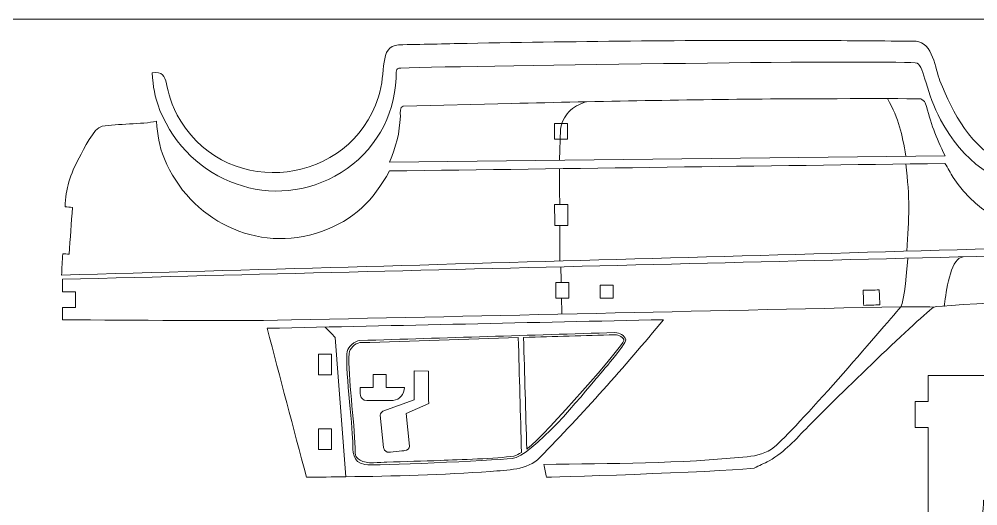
# Model space of a CAD drawing. Header units: centimetres. Extents: x 23.4 to 81.4, y 23.1 to 61.1.
# Drawn here: x 52.49 to 71.22, y 32.59 to 42.09 of the extents above; entities that cross this region are included whole.
import ezdxf

# ---------------------------------------------------------------- set-up
doc = ezdxf.new("R2010")
doc.units = ezdxf.units.CM
doc.header["$MEASUREMENT"] = 0
doc.layers.add('Camada 1', color=7, linetype='Continuous')

msp = doc.modelspace()

# ---------------------------------------------------------------- linework, layer by layer
at = {"layer": 'Camada 1', "color": 175, "lineweight": 20}
msp.add_open_spline([(23.37193, 42.09444), (23.37193, 42.09444), (81.37193, 42.09444), (81.37193, 42.09444)], degree=3, dxfattribs=at)
at = {"layer": 'Camada 1', "color": 114, "lineweight": 9}
for points, knots in [([(72.44384, 39.09448), (72.20046, 39.13155), (71.97573, 39.15892), (71.73872, 39.27316), (71.73872, 39.27316), (71.09253, 39.58463), (70.73038, 40.25845), (70.47953, 40.89055), (70.47953, 40.89055), (70.38877, 41.11925), (70.33681, 41.63975), (70.01195, 41.66389), (70.01195, 41.66389), (69.36122, 41.66901), (68.71049, 41.67412), (68.05976, 41.67924), (68.05976, 41.67924), (65.79178, 41.68693), (63.5085, 41.66277), (61.2408, 41.62264), (61.2408, 41.62264), (60.79429, 41.61288), (60.34779, 41.60311), (59.90128, 41.59335), (59.90128, 41.59335), (59.5117, 41.56027), (59.66974, 41.06447), (59.51252, 40.57643), (59.51252, 40.57643), (58.95666, 38.85098), (56.60141, 38.56348), (55.64689, 40.10482), (55.64689, 40.10482), (55.24868, 40.74785), (55.49301, 41.09395), (55.08874, 41.04688), (55.08874, 41.04688), (55.11459, 40.76546), (55.12636, 40.60205), (55.24227, 40.31459), (55.24227, 40.31459), (55.80534, 38.91816), (57.46146, 38.28498), (58.78356, 39.1026), (58.78356, 39.1026), (59.42362, 39.49843), (59.82345, 40.1884), (59.85354, 40.94318), (59.85354, 40.94318), (59.85861, 41.0703), (59.83539, 41.1372), (59.94464, 41.1414), (59.94464, 41.1414), (61.49237, 41.18665), (69.87624, 41.30693), (70.03321, 41.23594), (70.03321, 41.23594), (70.17435, 41.17211), (70.20813, 40.63637), (70.49237, 40.12919), (70.49237, 40.12919), (70.93773, 39.33452), (71.52874, 38.82482), (72.48797, 38.8045), (72.48797, 38.8045), (73.44109, 38.78431), (74.26849, 39.35689), (74.54637, 40.2385), (74.54637, 40.2385), (74.57022, 40.34121), (74.5941, 40.44393), (74.61796, 40.54664), (74.61796, 40.54664), (74.6066, 40.77931), (74.59524, 41.01199), (74.58388, 41.24466), (74.58388, 41.24466), (74.58367, 41.24518), (74.40764, 41.52243), (74.36726, 41.35129), (74.36726, 41.35129), (74.34284, 41.24784), (74.37367, 41.08547), (74.37983, 40.98368), (74.37983, 40.98368), (74.43693, 40.03985), (73.71355, 39.19713), (72.83957, 39.10548), (72.83957, 39.10548), (72.70766, 39.10181), (72.57575, 39.09815), (72.44384, 39.09448)], [0, 0, 0, 0, 0.04166667, 0.04166667, 0.04166667, 0.04166667, 0.08333333, 0.08333333, 0.08333333, 0.08333333, 0.125, 0.125, 0.125, 0.125, 0.16666667, 0.16666667, 0.16666667, 0.16666667, 0.20833333, 0.20833333, 0.20833333, 0.20833333, 0.25, 0.25, 0.25, 0.25, 0.29166667, 0.29166667, 0.29166667, 0.29166667, 0.33333333, 0.33333333, 0.33333333, 0.33333333, 0.375, 0.375, 0.375, 0.375, 0.41666667, 0.41666667, 0.41666667, 0.41666667, 0.45833333, 0.45833333, 0.45833333, 0.45833333, 0.5, 0.5, 0.5, 0.5, 0.54166667, 0.54166667, 0.54166667, 0.54166667, 0.58333333, 0.58333333, 0.58333333, 0.58333333, 0.625, 0.625, 0.625, 0.625, 0.66666667, 0.66666667, 0.66666667, 0.66666667, 0.70833333, 0.70833333, 0.70833333, 0.70833333, 0.75, 0.75, 0.75, 0.75, 0.79166667, 0.79166667, 0.79166667, 0.79166667, 0.83333333, 0.83333333, 0.83333333, 0.83333333, 0.875, 0.875, 0.875, 0.875, 0.91666667, 0.91666667, 0.91666667, 0.91666667, 1, 1, 1, 1]), ([(70.1936, 40.4619), (70.17433, 40.49401), (70.13576, 40.53255), (70.10305, 40.53895), (70.10305, 40.53895), (70.05274, 40.5488), (67.40227, 40.53955), (67.32953, 40.539), (67.32953, 40.539), (65.59127, 40.52585), (63.84743, 40.49008), (62.10892, 40.44955), (62.10892, 40.44955), (62.10892, 40.44955), (59.99151, 40.39569), (59.99151, 40.39569), (59.99151, 40.39569), (59.92006, 40.37855), (59.94007, 40.27294), (59.93748, 40.20098), (59.93748, 40.20098), (59.9256, 39.86994), (59.85576, 39.60598), (59.72368, 39.30557), (59.72368, 39.30557), (59.72368, 39.30557), (70.57919, 39.42901), (70.57919, 39.42901), (70.57919, 39.42901), (70.39241, 39.7987), (70.30077, 40.06313), (70.1936, 40.4619)], [0, 0, 0, 0, 0.11111111, 0.11111111, 0.11111111, 0.11111111, 0.22222222, 0.22222222, 0.22222222, 0.22222222, 0.33333333, 0.33333333, 0.33333333, 0.33333333, 0.44444444, 0.44444444, 0.44444444, 0.44444444, 0.55555556, 0.55555556, 0.55555556, 0.55555556, 0.66666667, 0.66666667, 0.66666667, 0.66666667, 0.77777778, 0.77777778, 0.77777778, 0.77777778, 1, 1, 1, 1]), ([(74.00865, 38.46543), (73.6819, 38.21846), (73.37567, 38.04109), (72.96028, 37.98542), (72.96028, 37.98542), (72.04451, 37.8627), (71.24466, 38.23883), (70.73903, 39.0033), (70.73903, 39.0033), (70.68508, 39.09483), (70.63113, 39.18635), (70.57717, 39.27788), (70.57717, 39.27788), (66.95935, 39.22892), (63.34152, 39.17997), (59.72368, 39.131), (59.72368, 39.131), (59.41352, 38.55781), (59.02339, 38.17082), (58.398, 37.9492), (58.398, 37.9492), (57.13347, 37.50109), (55.81689, 38.18127), (55.32901, 39.37009), (55.32901, 39.37009), (55.21882, 39.63857), (55.19846, 39.82167), (55.17104, 40.1013), (55.17104, 40.1013), (54.89145, 40.04008), (54.41212, 40.05383), (54.10935, 40.00364), (54.10935, 40.00364), (53.95169, 39.9775), (53.74914, 39.54348), (53.66542, 39.39097), (53.66542, 39.39097), (53.48256, 39.0579), (53.40502, 38.79229), (53.38691, 38.43087), (53.38691, 38.43087), (53.43532, 38.42733), (53.48374, 38.42379), (53.53216, 38.42026), (53.53216, 38.42026), (53.51045, 38.11574), (53.48874, 37.81122), (53.46703, 37.5067), (53.46703, 37.5067), (53.42502, 37.5096), (53.38301, 37.51251), (53.341, 37.5154), (53.341, 37.5154), (53.33402, 37.37611), (53.32703, 37.23682), (53.32005, 37.09753), (53.32005, 37.09753), (60.78416, 37.30872), (68.24828, 37.51992), (75.71238, 37.7311), (75.71238, 37.7311), (75.70113, 38.01403), (75.69751, 38.68372), (75.6612, 38.92174), (75.6612, 38.92174), (75.63832, 39.0717), (75.52679, 39.63967), (75.45024, 39.75922), (75.45024, 39.75922), (75.2695, 39.97912), (75.08875, 40.199), (74.90801, 40.41889), (74.90801, 40.41889), (74.82569, 40.41864), (74.74336, 40.41838), (74.66105, 40.41813), (74.66105, 40.41813), (74.68612, 40.02778), (74.74146, 39.765), (74.62969, 39.41194), (74.62969, 39.41194), (74.50621, 39.0219), (74.29275, 38.74924), (74.00865, 38.46543)], [0, 0, 0, 0, 0.04545455, 0.04545455, 0.04545455, 0.04545455, 0.09090909, 0.09090909, 0.09090909, 0.09090909, 0.13636364, 0.13636364, 0.13636364, 0.13636364, 0.18181818, 0.18181818, 0.18181818, 0.18181818, 0.22727273, 0.22727273, 0.22727273, 0.22727273, 0.27272727, 0.27272727, 0.27272727, 0.27272727, 0.31818182, 0.31818182, 0.31818182, 0.31818182, 0.36363636, 0.36363636, 0.36363636, 0.36363636, 0.40909091, 0.40909091, 0.40909091, 0.40909091, 0.45454545, 0.45454545, 0.45454545, 0.45454545, 0.5, 0.5, 0.5, 0.5, 0.54545455, 0.54545455, 0.54545455, 0.54545455, 0.59090909, 0.59090909, 0.59090909, 0.59090909, 0.63636364, 0.63636364, 0.63636364, 0.63636364, 0.68181818, 0.68181818, 0.68181818, 0.68181818, 0.72727273, 0.72727273, 0.72727273, 0.72727273, 0.77272727, 0.77272727, 0.77272727, 0.77272727, 0.81818182, 0.81818182, 0.81818182, 0.81818182, 0.86363636, 0.86363636, 0.86363636, 0.86363636, 0.90909091, 0.90909091, 0.90909091, 0.90909091, 1, 1, 1, 1]), ([(53.33872, 36.46774), (53.3387, 36.38637), (53.33867, 36.30502), (53.33864, 36.22366), (53.33864, 36.22366), (54.78219, 36.22239), (56.38474, 36.19883), (57.80856, 36.22204), (57.80856, 36.22204), (61.77731, 36.30857), (65.74606, 36.39511), (69.71481, 36.48164), (69.71481, 36.48164), (69.34542, 36.03945), (67.63679, 34.06555), (67.24386, 33.74297), (67.24386, 33.74297), (67.09591, 33.62151), (66.89986, 33.57051), (66.71293, 33.55181), (66.71293, 33.55181), (65.39906, 33.42036), (64.05359, 33.42018), (62.73774, 33.40367), (62.73774, 33.40367), (62.75698, 33.3193), (62.77622, 33.23493), (62.79545, 33.15057), (62.79545, 33.15057), (63.11139, 33.15575), (66.64437, 33.27659), (66.852, 33.33156), (66.852, 33.33156), (66.94809, 33.37822), (67.04416, 33.42487), (67.14025, 33.47153), (67.14025, 33.47153), (67.46514, 33.6588), (67.64511, 33.87942), (67.91203, 34.1505), (67.91203, 34.1505), (68.32646, 34.57141), (69.97828, 36.18682), (70.36246, 36.47495), (70.36246, 36.47495), (70.41359, 36.5133), (73.79647, 36.66512), (74.43324, 36.70058), (74.43324, 36.70058), (74.65137, 36.71272), (75.54719, 36.79786), (75.68739, 36.96223), (75.68739, 36.96223), (75.79882, 37.09288), (75.74026, 37.40899), (75.73425, 37.57491), (75.73425, 37.57491), (68.26914, 37.3892), (60.80403, 37.2035), (53.33892, 37.01778), (53.33892, 37.01778), (53.33889, 36.93642), (53.33887, 36.85506), (53.33884, 36.7737), (53.33884, 36.7737), (53.42383, 36.77367), (53.50881, 36.77364), (53.5938, 36.77361), (53.5938, 36.77361), (53.59377, 36.67162), (53.59373, 36.56964), (53.5937, 36.46765), (53.5937, 36.46765), (53.50871, 36.46767), (53.42371, 36.46771), (53.33872, 36.46774)], [0, 0, 0, 0, 0.05, 0.05, 0.05, 0.05, 0.1, 0.1, 0.1, 0.1, 0.15, 0.15, 0.15, 0.15, 0.2, 0.2, 0.2, 0.2, 0.25, 0.25, 0.25, 0.25, 0.3, 0.3, 0.3, 0.3, 0.35, 0.35, 0.35, 0.35, 0.4, 0.4, 0.4, 0.4, 0.45, 0.45, 0.45, 0.45, 0.5, 0.5, 0.5, 0.5, 0.55, 0.55, 0.55, 0.55, 0.6, 0.6, 0.6, 0.6, 0.65, 0.65, 0.65, 0.65, 0.7, 0.7, 0.7, 0.7, 0.75, 0.75, 0.75, 0.75, 0.8, 0.8, 0.8, 0.8, 0.85, 0.85, 0.85, 0.85, 0.9, 0.9, 0.9, 0.9, 1, 1, 1, 1]), ([(58.87522, 33.16093), (59.79459, 33.17442), (60.78301, 33.19725), (61.69766, 33.26634), (61.69766, 33.26634), (62.02847, 33.29132), (62.41492, 33.28859), (62.66373, 33.53809), (62.66373, 33.53809), (63.50641, 34.39607), (64.31113, 35.30548), (65.08163, 36.22763), (65.08163, 36.22763), (62.49916, 36.17161), (59.9167, 36.1156), (57.33424, 36.05959), (57.33424, 36.05959), (57.59099, 35.08991), (57.84773, 34.12024), (58.10448, 33.15057), (58.10448, 33.15057), (58.36139, 33.15402), (58.61831, 33.15748), (58.87522, 33.16093)], [0, 0, 0, 0, 0.14285714, 0.14285714, 0.14285714, 0.14285714, 0.28571429, 0.28571429, 0.28571429, 0.28571429, 0.42857143, 0.42857143, 0.42857143, 0.42857143, 0.57142857, 0.57142857, 0.57142857, 0.57142857, 0.71428571, 0.71428571, 0.71428571, 0.71428571, 1, 1, 1, 1]), ([(60.72243, 33.47971), (61.07404, 33.49839), (61.82495, 33.5119), (62.15223, 33.56637), (62.15223, 33.56637), (62.2035, 33.57941), (62.25851, 33.60784), (62.3046, 33.63352), (62.3046, 33.63352), (62.28362, 34.38226), (62.26264, 35.13101), (62.24166, 35.87975), (62.24166, 35.87975), (61.21067, 35.84634), (60.17968, 35.81292), (59.1487, 35.77951), (59.1487, 35.77951), (59.05551, 35.77029), (58.94388, 35.66448), (58.93739, 35.56963), (58.93739, 35.56963), (58.90692, 35.1242), (59.04415, 34.23688), (59.05283, 33.72606), (59.05283, 33.72606), (59.05472, 33.61513), (59.03498, 33.55795), (59.15464, 33.48243), (59.15464, 33.48243), (59.27785, 33.40467), (59.53886, 33.44479), (59.67573, 33.44806), (59.67573, 33.44806), (60.02462, 33.45861), (60.37353, 33.46916), (60.72243, 33.47971)], [0, 0, 0, 0, 0.1, 0.1, 0.1, 0.1, 0.2, 0.2, 0.2, 0.2, 0.3, 0.3, 0.3, 0.3, 0.4, 0.4, 0.4, 0.4, 0.5, 0.5, 0.5, 0.5, 0.6, 0.6, 0.6, 0.6, 0.7, 0.7, 0.7, 0.7, 0.8, 0.8, 0.8, 0.8, 1, 1, 1, 1]), ([(62.42226, 33.71108), (62.77685, 33.98407), (64.2997, 35.73514), (64.30456, 35.81908), (64.30456, 35.81908), (64.30754, 35.8706), (64.20365, 35.93602), (64.13159, 35.93542), (64.13159, 35.93542), (63.53628, 35.91788), (62.94096, 35.90035), (62.34564, 35.88282), (62.34564, 35.88282), (62.36603, 35.15507), (62.38642, 34.42734), (62.40681, 33.69959), (62.40681, 33.69959), (62.41196, 33.70342), (62.41711, 33.70725), (62.42226, 33.71108)], [0, 0, 0, 0, 0.16666667, 0.16666667, 0.16666667, 0.16666667, 0.33333333, 0.33333333, 0.33333333, 0.33333333, 0.5, 0.5, 0.5, 0.5, 0.66666667, 0.66666667, 0.66666667, 0.66666667, 1, 1, 1, 1]), ([(71.43126, 34.84797), (71.51615, 34.84398), (71.60105, 34.84), (71.68594, 34.836), (71.68594, 34.836), (71.67956, 34.70018), (71.67317, 34.56434), (71.66679, 34.42851), (71.66679, 34.42851), (71.58189, 34.43251), (71.49701, 34.43649), (71.41211, 34.44048), (71.41211, 34.44048), (71.39126, 33.99703), (71.37042, 33.55359), (71.34958, 33.11014), (71.34958, 33.11014), (71.43447, 33.10615), (71.51937, 33.10216), (71.60425, 33.09817), (71.60425, 33.09817), (71.59787, 32.96235), (71.59149, 32.82651), (71.5851, 32.69068), (71.5851, 32.69068), (71.50021, 32.69468), (71.41531, 32.69866), (71.33042, 32.70265), (71.33042, 32.70265), (71.32092, 32.50056), (71.31143, 32.29848), (71.30192, 32.0964), (71.30192, 32.0964), (71.35596, 32.01322), (71.40999, 31.93004), (71.46402, 31.84687), (71.46402, 31.84687), (71.64021, 31.7918), (71.81639, 31.73674), (71.99258, 31.68167), (71.99258, 31.68167), (72.01784, 31.76282), (72.0431, 31.84397), (72.06836, 31.92512), (72.06836, 31.92512), (72.19819, 31.8847), (72.32803, 31.84428), (72.45786, 31.80386), (72.45786, 31.80386), (72.4326, 31.72272), (72.40733, 31.64157), (72.38208, 31.56042), (72.38208, 31.56042), (72.55735, 31.50586), (72.73263, 31.4513), (72.9079, 31.39674), (72.9079, 31.39674), (72.93316, 31.47789), (72.95842, 31.55903), (72.98369, 31.64018), (72.98369, 31.64018), (73.11352, 31.59976), (73.24335, 31.55934), (73.37318, 31.51892), (73.37318, 31.51892), (73.34793, 31.43777), (73.32266, 31.35664), (73.2974, 31.27549), (73.2974, 31.27549), (73.43816, 31.23094), (73.57891, 31.18638), (73.71966, 31.14183), (73.71966, 31.14183), (73.69836, 31.07368), (73.67117, 31.00886), (73.67117, 30.93723), (73.67117, 30.93723), (72.5308, 30.93727), (71.39043, 30.9373), (70.25005, 30.93734), (70.25005, 30.93734), (70.25005, 31.10731), (70.25006, 31.27728), (70.25006, 31.44726), (70.25006, 31.44726), (70.16507, 31.44726), (70.0801, 31.44727), (69.99511, 31.44727), (69.99511, 31.44727), (69.99512, 31.61724), (69.99512, 31.78721), (69.99513, 31.95719), (69.99513, 31.95719), (70.08011, 31.95719), (70.16509, 31.95718), (70.25008, 31.95718), (70.25008, 31.95718), (70.25011, 32.67825), (70.25013, 33.39932), (70.25015, 34.12039), (70.25015, 34.12039), (70.16516, 34.12039), (70.08018, 34.1204), (69.99519, 34.1204), (69.99519, 34.1204), (69.9952, 34.29037), (69.9952, 34.46034), (69.99521, 34.63032), (69.99521, 34.63032), (70.08019, 34.63032), (70.16517, 34.63031), (70.25016, 34.63031), (70.25016, 34.63031), (70.25017, 34.80028), (70.25017, 34.97026), (70.25018, 35.14024), (70.25018, 35.14024), (70.64845, 35.14023), (71.04673, 35.14021), (71.445, 35.1402), (71.445, 35.1402), (71.44042, 35.04279), (71.43584, 34.94538), (71.43126, 34.84797)], [0, 0, 0, 0, 0.03125, 0.03125, 0.03125, 0.03125, 0.0625, 0.0625, 0.0625, 0.0625, 0.09375, 0.09375, 0.09375, 0.09375, 0.125, 0.125, 0.125, 0.125, 0.15625, 0.15625, 0.15625, 0.15625, 0.1875, 0.1875, 0.1875, 0.1875, 0.21875, 0.21875, 0.21875, 0.21875, 0.25, 0.25, 0.25, 0.25, 0.28125, 0.28125, 0.28125, 0.28125, 0.3125, 0.3125, 0.3125, 0.3125, 0.34375, 0.34375, 0.34375, 0.34375, 0.375, 0.375, 0.375, 0.375, 0.40625, 0.40625, 0.40625, 0.40625, 0.4375, 0.4375, 0.4375, 0.4375, 0.46875, 0.46875, 0.46875, 0.46875, 0.5, 0.5, 0.5, 0.5, 0.53125, 0.53125, 0.53125, 0.53125, 0.5625, 0.5625, 0.5625, 0.5625, 0.59375, 0.59375, 0.59375, 0.59375, 0.625, 0.625, 0.625, 0.625, 0.65625, 0.65625, 0.65625, 0.65625, 0.6875, 0.6875, 0.6875, 0.6875, 0.71875, 0.71875, 0.71875, 0.71875, 0.75, 0.75, 0.75, 0.75, 0.78125, 0.78125, 0.78125, 0.78125, 0.8125, 0.8125, 0.8125, 0.8125, 0.84375, 0.84375, 0.84375, 0.84375, 0.875, 0.875, 0.875, 0.875, 0.90625, 0.90625, 0.90625, 0.90625, 0.9375, 0.9375, 0.9375, 0.9375, 1, 1, 1, 1])]:
    msp.add_open_spline(points, degree=3, knots=knots, dxfattribs=at)
at = {"layer": 'Camada 1', "color": 140, "lineweight": 9}
for points, knots in [([(63.55487, 40.47852), (63.43188, 40.43211), (63.32281, 40.38457), (63.22786, 40.28516), (63.22786, 40.28516), (63.14233, 40.19564), (63.07976, 40.05941), (63.06409, 39.93794), (63.06409, 39.93794), (63.06409, 39.93794), (63.04838, 39.34337), (63.04838, 39.34337)], [0, 0, 0, 0, 0.25, 0.25, 0.25, 0.25, 0.5, 0.5, 0.5, 0.5, 1, 1, 1, 1]), ([(70.36246, 36.47495), (70.14658, 36.47719), (69.93069, 36.47941), (69.71481, 36.48164), (69.71481, 36.48164), (69.7857, 36.57228), (69.83452, 37.26238), (69.85216, 37.42858)], [0, 0, 0, 0, 0.33333333, 0.33333333, 0.33333333, 0.33333333, 1, 1, 1, 1]), ([(70.55994, 36.48859), (70.5899, 36.68766), (70.65839, 37.29581), (70.85783, 37.42858), (70.85783, 37.42858), (70.882, 37.43753), (70.90615, 37.44646), (70.93031, 37.45541)], [0, 0, 0, 0, 0.33333333, 0.33333333, 0.33333333, 0.33333333, 1, 1, 1, 1]), ([(58.47164, 36.08425), (58.53626, 36.01572), (58.60086, 35.94719), (58.66547, 35.87866), (58.66547, 35.87866), (58.73538, 34.97275), (58.80531, 34.06684), (58.87522, 33.16093)], [0, 0, 0, 0, 0.33333333, 0.33333333, 0.33333333, 0.33333333, 1, 1, 1, 1]), ([(64.34484, 35.83748), (64.34401, 35.74227), (63.85577, 35.19114), (63.76439, 35.07908), (63.76439, 35.07908), (63.52663, 34.78749), (62.50732, 33.55414), (62.11901, 33.51851), (62.11901, 33.51851), (61.71369, 33.48131), (59.43143, 33.36546), (59.24623, 33.39949), (59.24623, 33.39949), (58.98828, 33.44689), (59.01312, 33.65178), (59.00825, 33.8495), (59.00825, 33.8495), (59.0004, 34.16824), (58.84684, 35.38998), (58.90082, 35.60707), (58.90082, 35.60707), (58.92421, 35.70115), (59.03774, 35.81085), (59.14747, 35.8211), (59.14747, 35.8211), (60.80843, 35.87307), (62.46939, 35.92503), (64.13036, 35.977), (64.13036, 35.977), (64.22347, 35.97725), (64.31385, 35.91625), (64.34484, 35.83748)], [0, 0, 0, 0, 0.11111111, 0.11111111, 0.11111111, 0.11111111, 0.22222222, 0.22222222, 0.22222222, 0.22222222, 0.33333333, 0.33333333, 0.33333333, 0.33333333, 0.44444444, 0.44444444, 0.44444444, 0.44444444, 0.55555556, 0.55555556, 0.55555556, 0.55555556, 0.66666667, 0.66666667, 0.66666667, 0.66666667, 0.77777778, 0.77777778, 0.77777778, 0.77777778, 1, 1, 1, 1])]:
    msp.add_open_spline(points, degree=3, knots=knots, dxfattribs=at)
for points in [[(69.81397, 39.4203), (69.73566, 39.87191), (69.68315, 40.12968), (69.45574, 40.54311)], [(63.05049, 38.4764), (63.04978, 38.70971), (63.04907, 38.94301), (63.04836, 39.17631)], [(69.83109, 37.5647), (69.87581, 38.21245), (69.89387, 38.61085), (69.8121, 39.26753)], [(63.05387, 37.37294), (63.05316, 37.60478), (63.05245, 37.83662), (63.05174, 38.06846)], [(63.07976, 36.95525), (63.07754, 37.05681), (63.07534, 37.15838), (63.07312, 37.25994)], [(63.09324, 36.33727), (63.09097, 36.4413), (63.0887, 36.54532), (63.08643, 36.64935)]]:
    msp.add_open_spline(points, degree=3, dxfattribs=at)
at = {"layer": 'Camada 1', "lineweight": 9}
for points in [[(62.94992, 39.75286), (62.94992, 39.75286), (63.2051, 39.75307), (63.2051, 39.75307), (63.2051, 39.75307), (63.2051, 39.75307), (63.20484, 40.05909), (63.20484, 40.05909), (63.20484, 40.05909), (63.20484, 40.05909), (62.94966, 40.05886), (62.94966, 40.05886), (62.94966, 40.05886), (62.94966, 40.05886), (62.94992, 39.75286), (62.94992, 39.75286)], [(63.20822, 38.06894), (63.20781, 38.20492), (63.20739, 38.3409), (63.20697, 38.47688), (63.20697, 38.47688), (63.12192, 38.47662), (63.03688, 38.47636), (62.95183, 38.4761), (62.95183, 38.4761), (62.95224, 38.34012), (62.95267, 38.20414), (62.95308, 38.06816), (62.95308, 38.06816), (63.03813, 38.06842), (63.12317, 38.06868), (63.20822, 38.06894)], [(62.97444, 36.95529), (62.9744, 36.85332), (62.97436, 36.75135), (62.97432, 36.64939), (62.97432, 36.64939), (63.0593, 36.64936), (63.14429, 36.64932), (63.22927, 36.6493), (63.22927, 36.6493), (63.2293, 36.75126), (63.22934, 36.85323), (63.22938, 36.9552), (63.22938, 36.9552), (63.1444, 36.95523), (63.05942, 36.95526), (62.97444, 36.95529)], [(64.09617, 36.64898), (64.01118, 36.64902), (63.92618, 36.64905), (63.8412, 36.64908), (63.8412, 36.64908), (63.84123, 36.73407), (63.84126, 36.81906), (63.8413, 36.90405), (63.8413, 36.90405), (63.92628, 36.90402), (64.01128, 36.90398), (64.09627, 36.90396), (64.09627, 36.90396), (64.09623, 36.81897), (64.09621, 36.73397), (64.09617, 36.64898)], [(68.99006, 36.50819), (69.09499, 36.51166), (69.19991, 36.51514), (69.30484, 36.51861), (69.30484, 36.51861), (69.30107, 36.61559), (69.29729, 36.71255), (69.29352, 36.80953), (69.29352, 36.80953), (69.18867, 36.80685), (69.08382, 36.80417), (68.97897, 36.80149), (68.97897, 36.80149), (68.98267, 36.70372), (68.98636, 36.60595), (68.99006, 36.50819)], [(58.34038, 35.14868), (58.42536, 35.14865), (58.51035, 35.1486), (58.59534, 35.14857), (58.59534, 35.14857), (58.5954, 35.28455), (58.59547, 35.42053), (58.59553, 35.55651), (58.59553, 35.55651), (58.51054, 35.55654), (58.42556, 35.55659), (58.34057, 35.55662), (58.34057, 35.55662), (58.34051, 35.42064), (58.34044, 35.28466), (58.34038, 35.14868)], [(58.59465, 33.69212), (58.59471, 33.8281), (58.59478, 33.96408), (58.59485, 34.10006), (58.59485, 34.10006), (58.50986, 34.10011), (58.42487, 34.10014), (58.33988, 34.10019), (58.33988, 34.10019), (58.33982, 33.96421), (58.33976, 33.82823), (58.33969, 33.69225), (58.33969, 33.69225), (58.42468, 33.69221), (58.50966, 33.69217), (58.59465, 33.69212)]]:
    msp.add_open_spline(points, degree=3, knots=[0, 0, 0, 0, 0.2, 0.2, 0.2, 0.2, 0.4, 0.4, 0.4, 0.4, 0.6, 0.6, 0.6, 0.6, 1, 1, 1, 1], dxfattribs=at)
at = {"layer": 'Camada 1', "color": 2, "lineweight": 9}
for points, knots in [([(59.62954, 33.68213), (59.62954, 33.68213), (59.61053, 33.73139), (59.61053, 33.73139), (59.61053, 33.73139), (59.61053, 33.73139), (59.54617, 34.36654), (59.54617, 34.36654), (59.54617, 34.36654), (59.54969, 34.39518), (59.57239, 34.42755), (59.59812, 34.44031), (59.59812, 34.44031), (59.59812, 34.44031), (60.20473, 34.6661), (60.20473, 34.6661), (60.20473, 34.6661), (60.20473, 34.6661), (60.20669, 35.22709), (60.20669, 35.22709), (60.20669, 35.22709), (60.20669, 35.22709), (60.48892, 35.2261), (60.48892, 35.2261), (60.48892, 35.2261), (60.48892, 35.2261), (60.48694, 34.66511), (60.48694, 34.66511), (60.48694, 34.66511), (60.48694, 34.66511), (60.49489, 34.59073), (60.49489, 34.59073), (60.49489, 34.59073), (60.49489, 34.59073), (60.05263, 34.39411), (60.05263, 34.39411), (60.05263, 34.39411), (60.05263, 34.39411), (60.11699, 33.75895), (60.11699, 33.75895), (60.11699, 33.75895), (60.11137, 33.71333), (60.07423, 33.6815), (60.02706, 33.67332), (60.02706, 33.67332), (60.00006, 33.66864), (59.71785, 33.63417), (59.68316, 33.64438), (59.68316, 33.64438), (59.68316, 33.64438), (59.62954, 33.68213), (59.62954, 33.68213)], [0, 0, 0, 0, 0.07142857, 0.07142857, 0.07142857, 0.07142857, 0.14285714, 0.14285714, 0.14285714, 0.14285714, 0.21428571, 0.21428571, 0.21428571, 0.21428571, 0.28571429, 0.28571429, 0.28571429, 0.28571429, 0.35714286, 0.35714286, 0.35714286, 0.35714286, 0.42857143, 0.42857143, 0.42857143, 0.42857143, 0.5, 0.5, 0.5, 0.5, 0.57142857, 0.57142857, 0.57142857, 0.57142857, 0.64285714, 0.64285714, 0.64285714, 0.64285714, 0.71428571, 0.71428571, 0.71428571, 0.71428571, 0.78571429, 0.78571429, 0.78571429, 0.78571429, 0.85714286, 0.85714286, 0.85714286, 0.85714286, 1, 1, 1, 1]), ([(59.66354, 34.90456), (59.66354, 34.90456), (59.66349, 35.15942), (59.66349, 35.15942), (59.66349, 35.15942), (59.66349, 35.15942), (59.40849, 35.15941), (59.40849, 35.15941), (59.40849, 35.15941), (59.40849, 35.15941), (59.40849, 34.90442), (59.40849, 34.90442), (59.40849, 34.90442), (59.40849, 34.90442), (59.1535, 34.90442), (59.1535, 34.90442), (59.1535, 34.90442), (59.1535, 34.82466), (59.12495, 34.65452), (59.281, 34.64942), (59.281, 34.64942), (59.281, 34.64942), (59.79883, 34.6516), (59.79883, 34.6516), (59.79883, 34.6516), (59.92797, 34.66859), (60.01234, 34.76956), (60.02053, 34.90456), (60.02053, 34.90456), (60.02053, 34.90456), (59.66354, 34.90456), (59.66354, 34.90456)], [0, 0, 0, 0, 0.11111111, 0.11111111, 0.11111111, 0.11111111, 0.22222222, 0.22222222, 0.22222222, 0.22222222, 0.33333333, 0.33333333, 0.33333333, 0.33333333, 0.44444444, 0.44444444, 0.44444444, 0.44444444, 0.55555556, 0.55555556, 0.55555556, 0.55555556, 0.66666667, 0.66666667, 0.66666667, 0.66666667, 0.77777778, 0.77777778, 0.77777778, 0.77777778, 1, 1, 1, 1])]:
    msp.add_open_spline(points, degree=3, knots=knots, dxfattribs=at)

doc.saveas('drawing.dxf')
